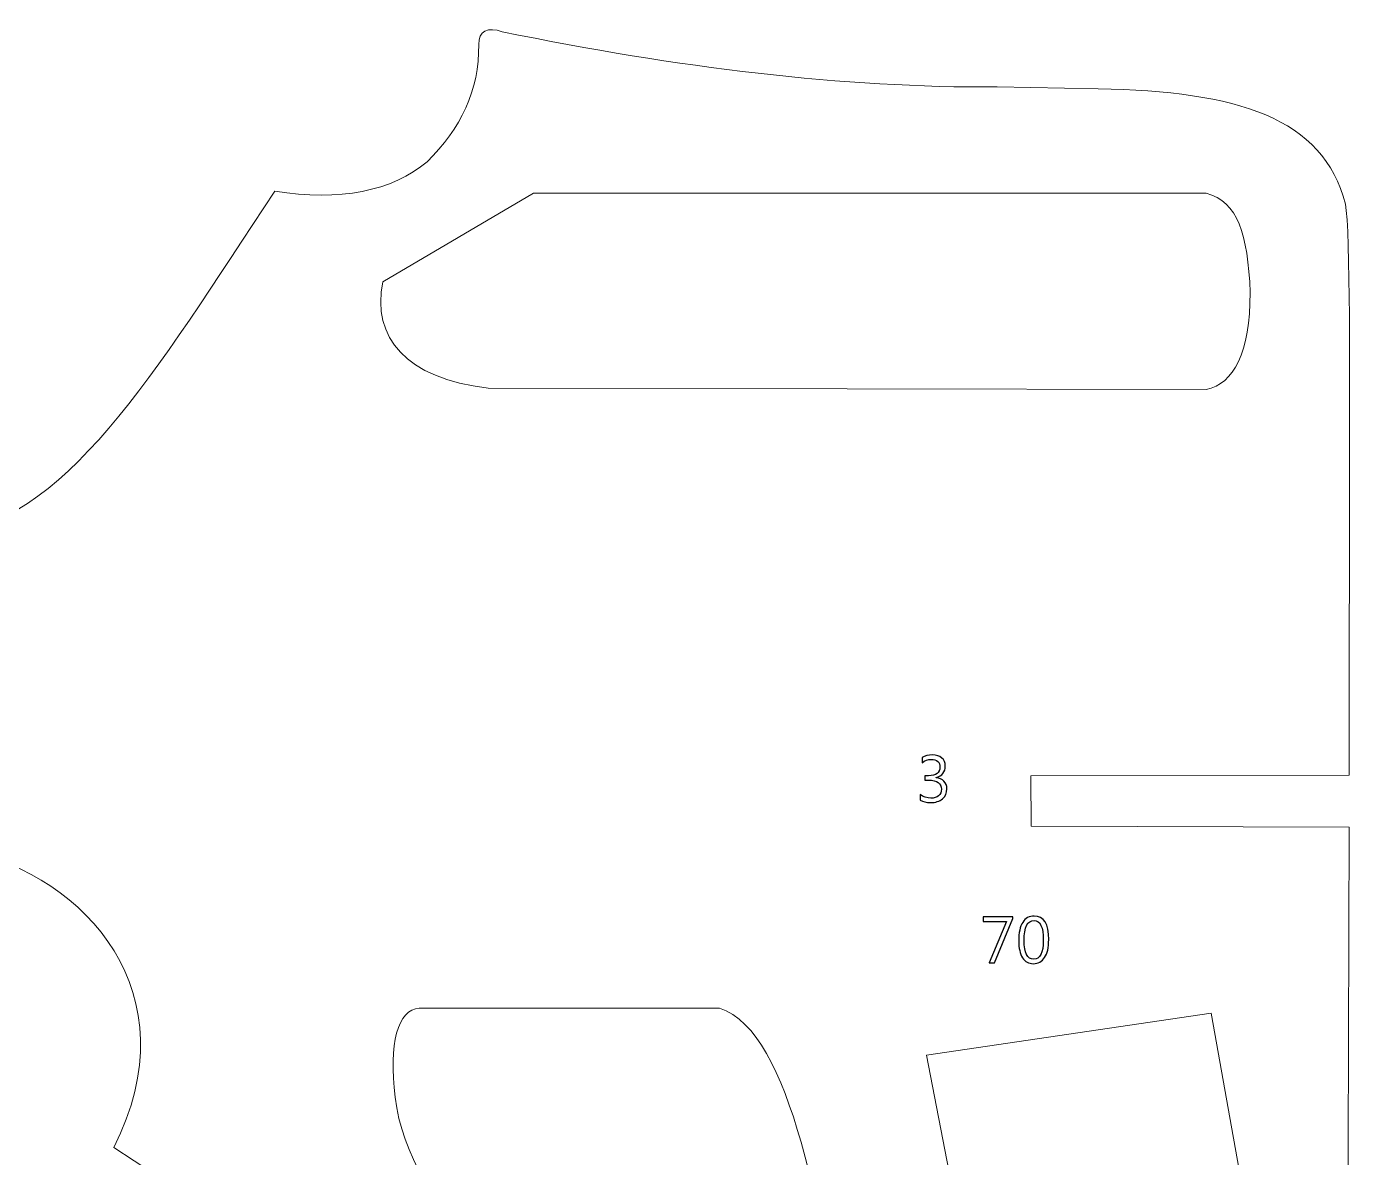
# Model space of a CAD drawing. Header units: centimetres. Extents: x -370 to 378, y -504 to 433.
# Drawn here: x -164.9 to -2.8, y -192.4 to -54 of the extents above; entities that cross this region are included whole.
import ezdxf

# ---------------------------------------------------------------- set-up
doc = ezdxf.new("R2010")
doc.units = ezdxf.units.CM
doc.header["$MEASUREMENT"] = 0
doc.layers.add('Camada 1', color=7, linetype='Continuous')
doc.layers.add('Camada 2', color=20, linetype='Continuous')

msp = doc.modelspace()

# ---------------------------------------------------------------- linework, layer by layer
at = {"layer": 'Camada 1', "lineweight": 9}
for points, knots in [([(-128.91, -216.84), (-128.56, -218.5), (-128.07, -219.59), (-127.19, -221.77), (-127.19, -221.77), (-125.24, -227.46), (-124.13, -230.74), (-130.17, -232.97), (-130.17, -232.97), (-133.27, -233.87), (-135.88, -234.85), (-138.09, -235.91), (-138.09, -235.91), (-149.12, -240.46), (-149.64, -256.89), (-145.42, -267.93), (-145.42, -267.93), (-142.38, -272.87), (-146.71, -278.83), (-150.84, -277.45), (-150.84, -277.45), (-150.84, -277.45), (-192.14, -263.79), (-192.14, -263.79), (-192.14, -263.79), (-190.96, -259.31), (-189.74, -254.97), (-188.14, -250.5), (-188.14, -250.5), (-188.14, -250.5), (-177.78, -254.73), (-177.78, -254.73), (-177.78, -254.73), (-177.78, -254.73), (-175.73, -248.9), (-175.73, -248.9), (-175.73, -248.9), (-175.73, -248.9), (-186.05, -244.44), (-186.05, -244.44), (-186.05, -244.44), (-183.81, -239.59), (-181.89, -234.98), (-179.41, -230.37), (-179.41, -230.37), (-179.41, -230.37), (-168.75, -236.26), (-168.75, -236.26), (-168.75, -236.26), (-168.75, -236.26), (-165.55, -230.97), (-165.55, -230.97), (-165.55, -230.97), (-165.55, -230.97), (-176.15, -224.87), (-176.15, -224.87), (-176.15, -224.87), (-173.72, -220.76), (-171.42, -217.25), (-168.85, -213.52), (-168.85, -213.52), (-168.85, -213.52), (-159.03, -220.01), (-159.03, -220.01), (-159.03, -220.01), (-159.03, -220.01), (-155.67, -214.91), (-155.67, -214.91), (-155.67, -214.91), (-155.67, -214.91), (-164.9, -208.65), (-164.9, -208.65), (-164.9, -208.65), (-162.15, -204.84), (-159.61, -200.76), (-157.08, -196.86), (-157.08, -196.86), (-157.08, -196.86), (-147.01, -203.04), (-147.01, -203.04), (-147.01, -203.04), (-147.01, -203.04), (-144.28, -197.68), (-144.28, -197.68), (-144.28, -197.68), (-144.28, -197.68), (-154.23, -191.16), (-154.23, -191.16), (-154.23, -191.16), (-144.64, -172.28), (-157.72, -157.93), (-172.23, -154.86), (-172.23, -154.86), (-203.2, -148.63), (-229.85, -151.43), (-258.36, -166.9), (-258.36, -166.9), (-277.71, -176.91), (-296.81, -188.87), (-315.75, -200.9), (-315.75, -200.9), (-327.37, -207.19), (-335.37, -213.35), (-348.64, -217.88), (-348.64, -217.88), (-352.77, -219.15), (-355.11, -219.9), (-356.66, -219.09), (-356.66, -219.09), (-362.83, -209.12), (-366.56, -194.4), (-365.78, -161.29), (-365.78, -161.29), (-363.69, -132.79), (-361.57, -118.74), (-355.27, -108.83), (-355.27, -108.83), (-345.35, -103.24), (-312.99, -104.26), (-269.99, -108.52), (-269.99, -108.52), (-239.98, -110.74), (-208.58, -116.51), (-175.44, -115.97), (-175.44, -115.97), (-160.49, -115.48), (-149.12, -96.17), (-134.51, -74.09), (-134.51, -74.09), (-126.59, -75.4), (-120.12, -74.11), (-115.87, -70.5), (-115.87, -70.5), (-111.77, -66.49), (-109.46, -61.75), (-109.55, -56.14), (-109.55, -56.14), (-109.57, -54.54), (-108.45, -53.96), (-106.67, -54.6), (-106.67, -54.6), (-85.2, -59), (-64.83, -61.49), (-46.08, -61.35), (-46.08, -61.35), (-46.08, -61.35), (-33.72, -61.58), (-33.72, -61.58), (-33.72, -61.58), (-16.66, -61.89), (-6.17, -65.08), (-3.45, -75.69), (-3.45, -75.69), (-2.82, -78.78), (-2.96, -99.61), (-2.93, -103.62), (-2.93, -103.62), (-2.93, -103.62), (-3, -145.58), (-3, -145.58), (-3, -145.58), (-3, -145.58), (-41.96, -145.64), (-41.96, -145.64), (-41.96, -145.64), (-41.96, -145.64), (-41.9, -151.83), (-41.9, -151.83), (-41.9, -151.83), (-41.9, -151.83), (-2.99, -151.94), (-2.99, -151.94), (-2.99, -151.94), (-2.99, -151.94), (-3.17, -204.17), (-3.17, -204.17), (-3.17, -204.17), (-3.17, -204.17), (-14.4, -205.3), (-14.4, -205.3), (-14.4, -205.3), (-14.4, -205.3), (-19.87, -174.69), (-19.87, -174.69), (-19.87, -174.69), (-19.87, -174.69), (-54.73, -179.84), (-54.73, -179.84), (-54.73, -179.84), (-54.73, -179.84), (-49, -209.33), (-49, -209.33), (-49, -209.33), (-49, -209.33), (-67.32, -211.22), (-67.32, -211.22), (-67.32, -211.22), (-67.41, -203.9), (-68.26, -196.94), (-70.08, -190.5), (-70.08, -190.5), (-72.54, -181.99), (-75.56, -175.56), (-80.07, -174.1), (-80.07, -174.1), (-80.07, -174.1), (-116.83, -174.1), (-116.83, -174.1), (-116.83, -174.1), (-119.45, -174.24), (-120.63, -178.44), (-119.76, -184.99), (-119.76, -184.99), (-119.07, -192.1), (-114.13, -197.97), (-111.47, -205.41), (-111.47, -205.41), (-109.72, -210.33), (-110.16, -211.29), (-114.06, -211.26), (-114.06, -211.26), (-114.06, -211.26), (-126.21, -211.2), (-126.21, -211.2), (-126.21, -211.2), (-127.84, -211.72), (-129.34, -213.83), (-128.91, -216.84)], [0, 0, 0, 0, 0.017241, 0.017241, 0.017241, 0.017241, 0.034483, 0.034483, 0.034483, 0.034483, 0.051724, 0.051724, 0.051724, 0.051724, 0.068966, 0.068966, 0.068966, 0.068966, 0.086207, 0.086207, 0.086207, 0.086207, 0.103448, 0.103448, 0.103448, 0.103448, 0.12069, 0.12069, 0.12069, 0.12069, 0.137931, 0.137931, 0.137931, 0.137931, 0.155172, 0.155172, 0.155172, 0.155172, 0.172414, 0.172414, 0.172414, 0.172414, 0.189655, 0.189655, 0.189655, 0.189655, 0.206897, 0.206897, 0.206897, 0.206897, 0.224138, 0.224138, 0.224138, 0.224138, 0.241379, 0.241379, 0.241379, 0.241379, 0.258621, 0.258621, 0.258621, 0.258621, 0.275862, 0.275862, 0.275862, 0.275862, 0.293103, 0.293103, 0.293103, 0.293103, 0.310345, 0.310345, 0.310345, 0.310345, 0.327586, 0.327586, 0.327586, 0.327586, 0.344828, 0.344828, 0.344828, 0.344828, 0.362069, 0.362069, 0.362069, 0.362069, 0.37931, 0.37931, 0.37931, 0.37931, 0.396552, 0.396552, 0.396552, 0.396552, 0.413793, 0.413793, 0.413793, 0.413793, 0.431034, 0.431034, 0.431034, 0.431034, 0.448276, 0.448276, 0.448276, 0.448276, 0.465517, 0.465517, 0.465517, 0.465517, 0.482759, 0.482759, 0.482759, 0.482759, 0.5, 0.5, 0.5, 0.5, 0.517241, 0.517241, 0.517241, 0.517241, 0.534483, 0.534483, 0.534483, 0.534483, 0.551724, 0.551724, 0.551724, 0.551724, 0.568966, 0.568966, 0.568966, 0.568966, 0.586207, 0.586207, 0.586207, 0.586207, 0.603448, 0.603448, 0.603448, 0.603448, 0.62069, 0.62069, 0.62069, 0.62069, 0.637931, 0.637931, 0.637931, 0.637931, 0.655172, 0.655172, 0.655172, 0.655172, 0.672414, 0.672414, 0.672414, 0.672414, 0.689655, 0.689655, 0.689655, 0.689655, 0.706897, 0.706897, 0.706897, 0.706897, 0.724138, 0.724138, 0.724138, 0.724138, 0.741379, 0.741379, 0.741379, 0.741379, 0.758621, 0.758621, 0.758621, 0.758621, 0.775862, 0.775862, 0.775862, 0.775862, 0.793103, 0.793103, 0.793103, 0.793103, 0.810345, 0.810345, 0.810345, 0.810345, 0.827586, 0.827586, 0.827586, 0.827586, 0.844828, 0.844828, 0.844828, 0.844828, 0.862069, 0.862069, 0.862069, 0.862069, 0.87931, 0.87931, 0.87931, 0.87931, 0.896552, 0.896552, 0.896552, 0.896552, 0.913793, 0.913793, 0.913793, 0.913793, 0.931034, 0.931034, 0.931034, 0.931034, 0.948276, 0.948276, 0.948276, 0.948276, 0.965517, 0.965517, 0.965517, 0.965517, 1, 1, 1, 1]), ([(-20.51, -74.36), (-20.51, -74.36), (-102.83, -74.36), (-102.83, -74.36), (-102.83, -74.36), (-102.83, -74.36), (-121.29, -85.21), (-121.29, -85.21), (-121.29, -85.21), (-122.67, -92.03), (-118.47, -97.04), (-108.41, -98.21), (-108.41, -98.21), (-108.41, -98.21), (-20.48, -98.37), (-20.48, -98.37), (-20.48, -98.37), (-17.09, -97.69), (-15.18, -93.85), (-15.09, -86.52), (-15.09, -86.52), (-15.44, -79.26), (-16.57, -75.43), (-20.51, -74.36)], [0, 0, 0, 0, 0.142857, 0.142857, 0.142857, 0.142857, 0.285714, 0.285714, 0.285714, 0.285714, 0.428571, 0.428571, 0.428571, 0.428571, 0.571429, 0.571429, 0.571429, 0.571429, 0.714286, 0.714286, 0.714286, 0.714286, 1, 1, 1, 1])]:
    msp.add_open_spline(points, degree=3, knots=knots, dxfattribs=at)
at = {"layer": 'Camada 2'}
for points, knots in [([(-55.5, -148.63), (-55.5, -148.63), (-55.5, -147.94), (-55.5, -147.94), (-55.5, -147.94), (-55.12, -148.24), (-54.68, -148.4), (-54.19, -148.4), (-54.19, -148.4), (-53.8, -148.4), (-53.48, -148.3), (-53.25, -148.1), (-53.25, -148.1), (-53.01, -147.9), (-52.9, -147.64), (-52.9, -147.3), (-52.9, -147.3), (-52.9, -146.56), (-53.42, -146.19), (-54.47, -146.19), (-54.47, -146.19), (-54.47, -146.19), (-54.94, -146.19), (-54.94, -146.19), (-54.94, -146.19), (-54.94, -146.19), (-54.94, -145.65), (-54.94, -145.65), (-54.94, -145.65), (-54.94, -145.65), (-54.49, -145.65), (-54.49, -145.65), (-54.49, -145.65), (-53.56, -145.65), (-53.09, -145.3), (-53.09, -144.61), (-53.09, -144.61), (-53.09, -143.97), (-53.45, -143.65), (-54.16, -143.65), (-54.16, -143.65), (-54.56, -143.65), (-54.93, -143.78), (-55.28, -144.05), (-55.28, -144.05), (-55.28, -144.05), (-55.28, -143.42), (-55.28, -143.42), (-55.28, -143.42), (-54.92, -143.21), (-54.49, -143.1), (-54, -143.1), (-54, -143.1), (-53.52, -143.1), (-53.14, -143.22), (-52.86, -143.48), (-52.86, -143.48), (-52.57, -143.73), (-52.43, -144.05), (-52.43, -144.44), (-52.43, -144.44), (-52.43, -145.19), (-52.81, -145.67), (-53.56, -145.88), (-53.56, -145.88), (-53.56, -145.88), (-53.56, -145.89), (-53.56, -145.89), (-53.56, -145.89), (-53.16, -145.93), (-52.83, -146.08), (-52.6, -146.32), (-52.6, -146.32), (-52.35, -146.57), (-52.24, -146.87), (-52.24, -147.24), (-52.24, -147.24), (-52.24, -147.75), (-52.42, -148.16), (-52.78, -148.47), (-52.78, -148.47), (-53.15, -148.78), (-53.62, -148.94), (-54.22, -148.94), (-54.22, -148.94), (-54.76, -148.94), (-55.18, -148.83), (-55.5, -148.63)], [0, 0, 0, 0, 0.043478, 0.043478, 0.043478, 0.043478, 0.086957, 0.086957, 0.086957, 0.086957, 0.130435, 0.130435, 0.130435, 0.130435, 0.173913, 0.173913, 0.173913, 0.173913, 0.217391, 0.217391, 0.217391, 0.217391, 0.26087, 0.26087, 0.26087, 0.26087, 0.304348, 0.304348, 0.304348, 0.304348, 0.347826, 0.347826, 0.347826, 0.347826, 0.391304, 0.391304, 0.391304, 0.391304, 0.434783, 0.434783, 0.434783, 0.434783, 0.478261, 0.478261, 0.478261, 0.478261, 0.521739, 0.521739, 0.521739, 0.521739, 0.565217, 0.565217, 0.565217, 0.565217, 0.608696, 0.608696, 0.608696, 0.608696, 0.652174, 0.652174, 0.652174, 0.652174, 0.695652, 0.695652, 0.695652, 0.695652, 0.73913, 0.73913, 0.73913, 0.73913, 0.782609, 0.782609, 0.782609, 0.782609, 0.826087, 0.826087, 0.826087, 0.826087, 0.869565, 0.869565, 0.869565, 0.869565, 0.913043, 0.913043, 0.913043, 0.913043, 1, 1, 1, 1]), ([(-44.15, -163.12), (-44.15, -163.12), (-46.39, -168.56), (-46.39, -168.56), (-46.39, -168.56), (-46.39, -168.56), (-47.06, -168.56), (-47.06, -168.56), (-47.06, -168.56), (-47.06, -168.56), (-44.94, -163.49), (-44.94, -163.49), (-44.94, -163.49), (-44.94, -163.49), (-47.79, -163.49), (-47.79, -163.49), (-47.79, -163.49), (-47.79, -163.49), (-47.79, -162.91), (-47.79, -162.91), (-47.79, -162.91), (-47.79, -162.91), (-44.15, -162.91), (-44.15, -162.91), (-44.15, -162.91), (-44.15, -162.91), (-44.15, -163.12), (-44.15, -163.12)], [0, 0, 0, 0, 0.125, 0.125, 0.125, 0.125, 0.25, 0.25, 0.25, 0.25, 0.375, 0.375, 0.375, 0.375, 0.5, 0.5, 0.5, 0.5, 0.625, 0.625, 0.625, 0.625, 0.75, 0.75, 0.75, 0.75, 1, 1, 1, 1]), ([(-41.66, -168.65), (-42.22, -168.65), (-42.66, -168.41), (-42.97, -167.93), (-42.97, -167.93), (-43.29, -167.45), (-43.44, -166.76), (-43.44, -165.85), (-43.44, -165.85), (-43.44, -164.85), (-43.28, -164.1), (-42.95, -163.59), (-42.95, -163.59), (-42.63, -163.07), (-42.16, -162.82), (-41.54, -162.82), (-41.54, -162.82), (-40.36, -162.82), (-39.77, -163.78), (-39.77, -165.71), (-39.77, -165.71), (-39.77, -166.67), (-39.93, -167.4), (-40.27, -167.9), (-40.27, -167.9), (-40.6, -168.4), (-41.07, -168.65), (-41.66, -168.65)], [0, 0, 0, 0, 0.125, 0.125, 0.125, 0.125, 0.25, 0.25, 0.25, 0.25, 0.375, 0.375, 0.375, 0.375, 0.5, 0.5, 0.5, 0.5, 0.625, 0.625, 0.625, 0.625, 0.75, 0.75, 0.75, 0.75, 1, 1, 1, 1]), ([(-41.57, -163.36), (-42.38, -163.36), (-42.78, -164.18), (-42.78, -165.82), (-42.78, -165.82), (-42.78, -167.35), (-42.39, -168.11), (-41.6, -168.11), (-41.6, -168.11), (-40.82, -168.11), (-40.43, -167.34), (-40.43, -165.78), (-40.43, -165.78), (-40.43, -164.17), (-40.81, -163.36), (-41.57, -163.36)], [0, 0, 0, 0, 0.2, 0.2, 0.2, 0.2, 0.4, 0.4, 0.4, 0.4, 0.6, 0.6, 0.6, 0.6, 1, 1, 1, 1])]:
    msp.add_open_spline(points, degree=3, knots=knots, dxfattribs=at)
at = {"layer": 'Camada 2', "lineweight": 9}
for points, knots in [([(-55.5, -148.63), (-55.5, -148.63), (-55.5, -147.94), (-55.5, -147.94), (-55.5, -147.94), (-55.12, -148.24), (-54.68, -148.4), (-54.19, -148.4), (-54.19, -148.4), (-53.8, -148.4), (-53.48, -148.3), (-53.25, -148.1), (-53.25, -148.1), (-53.01, -147.9), (-52.9, -147.64), (-52.9, -147.3), (-52.9, -147.3), (-52.9, -146.56), (-53.42, -146.19), (-54.47, -146.19), (-54.47, -146.19), (-54.47, -146.19), (-54.94, -146.19), (-54.94, -146.19), (-54.94, -146.19), (-54.94, -146.19), (-54.94, -145.65), (-54.94, -145.65), (-54.94, -145.65), (-54.94, -145.65), (-54.49, -145.65), (-54.49, -145.65), (-54.49, -145.65), (-53.56, -145.65), (-53.09, -145.3), (-53.09, -144.61), (-53.09, -144.61), (-53.09, -143.97), (-53.45, -143.65), (-54.16, -143.65), (-54.16, -143.65), (-54.56, -143.65), (-54.93, -143.78), (-55.28, -144.05), (-55.28, -144.05), (-55.28, -144.05), (-55.28, -143.42), (-55.28, -143.42), (-55.28, -143.42), (-54.92, -143.21), (-54.49, -143.1), (-54, -143.1), (-54, -143.1), (-53.52, -143.1), (-53.14, -143.22), (-52.86, -143.48), (-52.86, -143.48), (-52.57, -143.73), (-52.43, -144.05), (-52.43, -144.44), (-52.43, -144.44), (-52.43, -145.19), (-52.81, -145.67), (-53.56, -145.88), (-53.56, -145.88), (-53.56, -145.88), (-53.56, -145.89), (-53.56, -145.89), (-53.56, -145.89), (-53.16, -145.93), (-52.83, -146.08), (-52.6, -146.32), (-52.6, -146.32), (-52.35, -146.57), (-52.24, -146.87), (-52.24, -147.24), (-52.24, -147.24), (-52.24, -147.75), (-52.42, -148.16), (-52.78, -148.47), (-52.78, -148.47), (-53.15, -148.78), (-53.62, -148.94), (-54.22, -148.94), (-54.22, -148.94), (-54.76, -148.94), (-55.18, -148.83), (-55.5, -148.63)], [0, 0, 0, 0, 0.043478, 0.043478, 0.043478, 0.043478, 0.086957, 0.086957, 0.086957, 0.086957, 0.130435, 0.130435, 0.130435, 0.130435, 0.173913, 0.173913, 0.173913, 0.173913, 0.217391, 0.217391, 0.217391, 0.217391, 0.26087, 0.26087, 0.26087, 0.26087, 0.304348, 0.304348, 0.304348, 0.304348, 0.347826, 0.347826, 0.347826, 0.347826, 0.391304, 0.391304, 0.391304, 0.391304, 0.434783, 0.434783, 0.434783, 0.434783, 0.478261, 0.478261, 0.478261, 0.478261, 0.521739, 0.521739, 0.521739, 0.521739, 0.565217, 0.565217, 0.565217, 0.565217, 0.608696, 0.608696, 0.608696, 0.608696, 0.652174, 0.652174, 0.652174, 0.652174, 0.695652, 0.695652, 0.695652, 0.695652, 0.73913, 0.73913, 0.73913, 0.73913, 0.782609, 0.782609, 0.782609, 0.782609, 0.826087, 0.826087, 0.826087, 0.826087, 0.869565, 0.869565, 0.869565, 0.869565, 0.913043, 0.913043, 0.913043, 0.913043, 1, 1, 1, 1]), ([(-44.15, -163.12), (-44.15, -163.12), (-46.39, -168.56), (-46.39, -168.56), (-46.39, -168.56), (-46.39, -168.56), (-47.06, -168.56), (-47.06, -168.56), (-47.06, -168.56), (-47.06, -168.56), (-44.94, -163.49), (-44.94, -163.49), (-44.94, -163.49), (-44.94, -163.49), (-47.79, -163.49), (-47.79, -163.49), (-47.79, -163.49), (-47.79, -163.49), (-47.79, -162.91), (-47.79, -162.91), (-47.79, -162.91), (-47.79, -162.91), (-44.15, -162.91), (-44.15, -162.91), (-44.15, -162.91), (-44.15, -162.91), (-44.15, -163.12), (-44.15, -163.12)], [0, 0, 0, 0, 0.125, 0.125, 0.125, 0.125, 0.25, 0.25, 0.25, 0.25, 0.375, 0.375, 0.375, 0.375, 0.5, 0.5, 0.5, 0.5, 0.625, 0.625, 0.625, 0.625, 0.75, 0.75, 0.75, 0.75, 1, 1, 1, 1]), ([(-41.66, -168.65), (-42.22, -168.65), (-42.66, -168.41), (-42.97, -167.93), (-42.97, -167.93), (-43.29, -167.45), (-43.44, -166.76), (-43.44, -165.85), (-43.44, -165.85), (-43.44, -164.85), (-43.28, -164.1), (-42.95, -163.59), (-42.95, -163.59), (-42.63, -163.07), (-42.16, -162.82), (-41.54, -162.82), (-41.54, -162.82), (-40.36, -162.82), (-39.77, -163.78), (-39.77, -165.71), (-39.77, -165.71), (-39.77, -166.67), (-39.93, -167.4), (-40.27, -167.9), (-40.27, -167.9), (-40.6, -168.4), (-41.07, -168.65), (-41.66, -168.65)], [0, 0, 0, 0, 0.125, 0.125, 0.125, 0.125, 0.25, 0.25, 0.25, 0.25, 0.375, 0.375, 0.375, 0.375, 0.5, 0.5, 0.5, 0.5, 0.625, 0.625, 0.625, 0.625, 0.75, 0.75, 0.75, 0.75, 1, 1, 1, 1]), ([(-41.57, -163.36), (-42.38, -163.36), (-42.78, -164.18), (-42.78, -165.82), (-42.78, -165.82), (-42.78, -167.35), (-42.39, -168.11), (-41.6, -168.11), (-41.6, -168.11), (-40.82, -168.11), (-40.43, -167.34), (-40.43, -165.78), (-40.43, -165.78), (-40.43, -164.17), (-40.81, -163.36), (-41.57, -163.36)], [0, 0, 0, 0, 0.2, 0.2, 0.2, 0.2, 0.4, 0.4, 0.4, 0.4, 0.6, 0.6, 0.6, 0.6, 1, 1, 1, 1])]:
    msp.add_open_spline(points, degree=3, knots=knots, dxfattribs=at)

doc.saveas('drawing.dxf')
